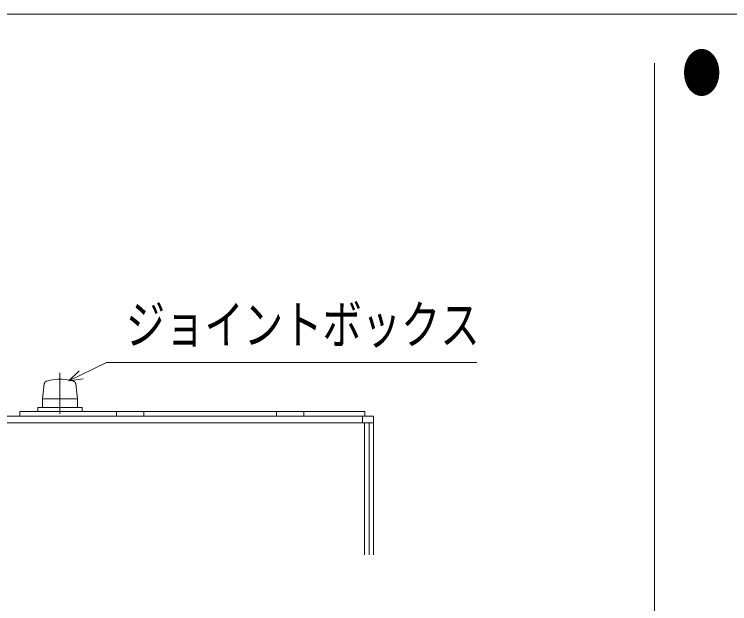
# Model space of a CAD drawing. Units: millimetres on the paper. Extents: x -305 to 305, y -152 to 152.
# Drawn here: x -108.8 to -55.1, y -73.2 to -28.9 of the extents above; entities that cross this region are included whole.
import ezdxf
from ezdxf.enums import TextEntityAlignment as Align

# ---------------------------------------------------------------- set-up
doc = ezdxf.new("R2010")
doc.units = ezdxf.units.MM
doc.linetypes.add('LONG_CHAIN', pattern=[21, 18, -1, 1, -1])
doc.layers.add('0-0_0', color=7, linetype='Continuous', lineweight=9)
doc.styles.add('ＭＳ ゴシック', font='')
doc.styles.get('ＭＳ ゴシック').set_extended_font_data('MS Gothic')

msp = doc.modelspace()

# ---------------------------------------------------------------- linework, layer by layer
at = {"layer": '0-0_0'}
for p, q in [((-245.214, -28.919), (18.786, -28.919)), ((-60.714, -32.591), (-60.714, -115.091)), ((-104.729, -56.446), (-101.895, -55.063)), ((-104.729, -56.446), (-101.895, -55.063)), ((-101.895, -55.063), (-74.057, -55.063)), ((-104.729, -56.446), (-103.966, -55.698)), ((-104.729, -56.446), (-103.671, -56.306)), ((-106.586, -56.683), (-106.724, -57.795)), ((-104.219, -56.683), (-104.081, -57.795)), ((-106.724, -57.794), (-106.724, -58.459)), ((-106.724, -57.794), (-104.081, -57.794)), ((-104.081, -57.794), (-104.081, -58.459)), ((-107.064, -58.459), (-107.064, -58.759)), ((-107.064, -58.459), (-103.741, -58.459)), ((-103.741, -58.459), (-103.741, -58.759)), ((-136.33, -59.091), (-81.821, -59.091)), ((-108.411, -58.759), (-108.411, -59.091)), ((-108.411, -58.759), (-82.487, -58.759)), ((-101.165, -59.091), (-101.165, -58.759)), ((-99.105, -58.759), (-99.105, -59.091)), ((-89.133, -58.759), (-89.133, -59.091)), ((-87.072, -58.759), (-87.072, -59.091)), ((-82.652, -59.091), (-82.652, -59.59)), ((-82.487, -58.759), (-82.487, -59.091)), ((-81.825, -59.09), (-81.825, -69.508)), ((-81.821, -59.091), (-81.821, -59.59)), ((-119.022, -59.59), (-81.821, -59.59)), ((-82.501, -59.596), (-82.501, -69.508)), ((-82.163, -59.596), (-82.163, -69.508))]:
    msp.add_line(p, q, dxfattribs=at)
at = {"layer": '0-0_0', "linetype": 'LONG_CHAIN'}
msp.add_line((-105.402, -55.852), (-105.402, -58.917), dxfattribs=at)
at = {"layer": '0-0_0'}
for points in [[(-106.586, -56.683), (-106.577, -56.639), (-106.561, -56.598), (-106.539, -56.561), (-106.511, -56.527), (-106.478, -56.499), (-106.44, -56.477), (-106.398, -56.461)], [(-106.398, -56.461), (-106.117, -56.39), (-105.833, -56.342), (-105.546, -56.319), (-105.258, -56.319), (-104.972, -56.342), (-104.687, -56.39), (-104.407, -56.461), (-104.365, -56.477), (-104.327, -56.499), (-104.294, -56.527), (-104.266, -56.561), (-104.244, -56.598), (-104.228, -56.639), (-104.219, -56.683)]]:
    msp.add_lwpolyline(points, dxfattribs=at)

# ---------------------------------------------------------------- texts
at = {"layer": '0-0_0', "style": 'ＭＳ ゴシック', "width": 0.75}
for s, p in [('●', (-58.635, -35.651)), ('ジョイントボックス', (-100.448, -54.536))]:
    msp.add_text(s, height=2.889, dxfattribs=at).set_placement(p, align=Align.BOTTOM_LEFT)

doc.saveas('drawing.dxf')
